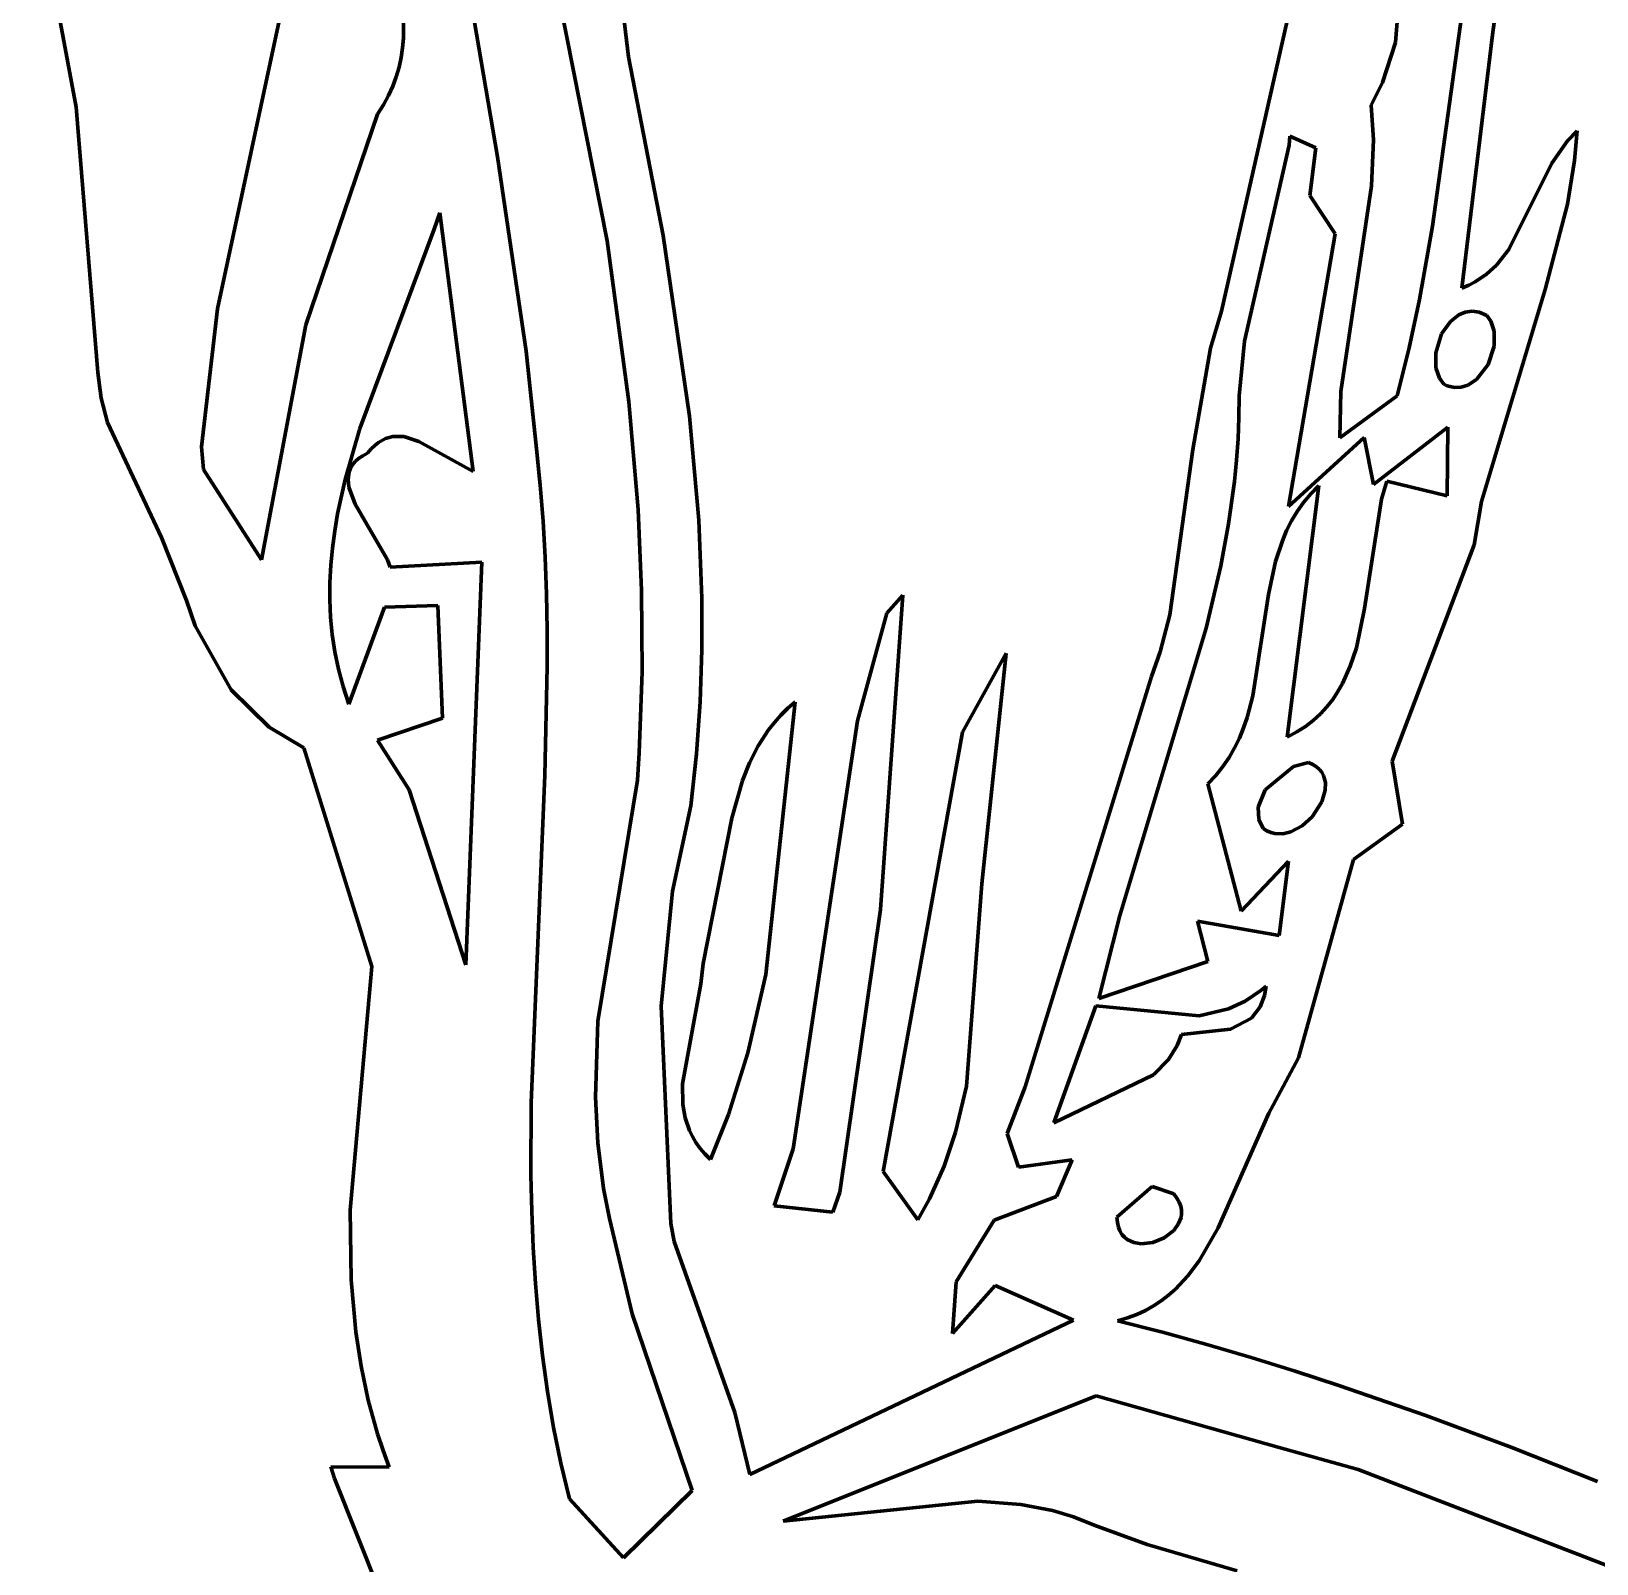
# Model space of a CAD drawing. Header units: millimetres. Extents: x 0 to 14.2, y 0 to 19.5.
# Drawn here: x 11.04 to 11.88, y 13.025 to 13.847 of the extents above; entities that cross this region are included whole.
import ezdxf

# ---------------------------------------------------------------- set-up
doc = ezdxf.new("R2010")
doc.units = ezdxf.units.MM
doc.layers.add('color#010101ff', color=7, linetype='CONTINUOUS', lineweight=100)
doc.layers.add('color#fdfdfdff', color=7, linetype='CONTINUOUS', lineweight=100)

msp = doc.modelspace()

# ---------------------------------------------------------------- linework, layer by layer
at = {"layer": 'color#010101ff'}
for p, q in [((11.24337, 14.05633), (11.29047, 13.77961)), ((11.84295, 13.98934), (11.82385, 13.84511)), ((11.06457, 13.80628), (11.04049, 13.93516)), ((11.7795, 13.93658), (11.77177, 13.84099)), ((11.3497, 13.92689), (11.36063, 13.83328)), ((11.79167, 13.74249), (11.81724, 13.92719)), ((11.6785, 13.69691), (11.72822, 13.9167)), ((11.18128, 13.88935), (11.14034, 13.69814)), ((11.34915, 13.73461), (11.32377, 13.86277)), ((11.23996, 13.84336), (11.24004, 13.85397)), ((11.2395, 13.83811), (11.23996, 13.84336)), ((11.77177, 13.84099), (11.76489, 13.81955)), ((11.82385, 13.84511), (11.80737, 13.70923)), ((11.23762, 13.82772), (11.23873, 13.83289)), ((11.23873, 13.83289), (11.2395, 13.83811)), ((11.36063, 13.83328), (11.37928, 13.73738)), ((11.23428, 13.81751), (11.23614, 13.82259)), ((11.23614, 13.82259), (11.23762, 13.82772)), ((11.232, 13.81248), (11.23428, 13.81751)), ((11.76489, 13.81955), (11.75885, 13.80737)), ((11.07623, 13.66397), (11.06457, 13.80628)), ((11.22609, 13.80258), (11.22928, 13.8075)), ((11.22928, 13.8075), (11.232, 13.81248)), ((11.75885, 13.80737), (11.76002, 13.78872)), ((11.18769, 13.68947), (11.22609, 13.80258)), ((11.71522, 13.79077), (11.71479, 13.78587)), ((11.72904, 13.7845), (11.71522, 13.79077)), ((11.76002, 13.78872), (11.75899, 13.76407)), ((11.85566, 13.77621), (11.86405, 13.78824)), ((11.86405, 13.78824), (11.86921, 13.79354)), ((11.86921, 13.79354), (11.86775, 13.77767)), ((11.29047, 13.77961), (11.30577, 13.67545)), ((11.71479, 13.78587), (11.6908, 13.68085)), ((11.72594, 13.75894), (11.72904, 13.7845)), ((11.83259, 13.73001), (11.85566, 13.77621)), ((11.86775, 13.77767), (11.86395, 13.75425)), ((11.75899, 13.76407), (11.74253, 13.65389)), ((11.73952, 13.73839), (11.72594, 13.75894)), ((11.25947, 13.74954), (11.25652, 13.74083)), ((11.27736, 13.61084), (11.25947, 13.74954)), ((11.86395, 13.75425), (11.85208, 13.70843)), ((11.25652, 13.74083), (11.21666, 13.6339)), ((11.71453, 13.5921), (11.73952, 13.73839)), ((11.78477, 13.7032), (11.79167, 13.74249)), ((11.36087, 13.64831), (11.34915, 13.73461)), ((11.37928, 13.73738), (11.39341, 13.64049)), ((11.82594, 13.72164), (11.83259, 13.73001)), ((11.82064, 13.71677), (11.82594, 13.72164)), ((11.81106, 13.71081), (11.8145, 13.7126)), ((11.8145, 13.7126), (11.82064, 13.71677)), ((11.80737, 13.70923), (11.81106, 13.71081)), ((11.85208, 13.70843), (11.81799, 13.59488)), ((11.14034, 13.69814), (11.13171, 13.6241)), ((11.67257, 13.677), (11.6785, 13.69691)), ((11.7792, 13.6772), (11.78477, 13.7032)), ((11.8092, 13.6963), (11.80578, 13.69488)), ((11.81287, 13.69682), (11.8092, 13.6963)), ((11.81674, 13.69631), (11.81287, 13.69682)), ((11.82078, 13.69465), (11.81674, 13.69631)), ((11.16391, 13.5636), (11.18769, 13.68947)), ((11.80124, 13.69134), (11.79654, 13.68467)), ((11.80578, 13.69488), (11.80124, 13.69134)), ((11.82296, 13.69155), (11.82078, 13.69465)), ((11.82479, 13.68612), (11.82296, 13.69155)), ((11.6908, 13.68085), (11.688, 13.65149)), ((11.79654, 13.68467), (11.79338, 13.67463)), ((11.82478, 13.6781), (11.82479, 13.68612)), ((11.30577, 13.67545), (11.31126, 13.62304)), ((11.6632, 13.62272), (11.67257, 13.677)), ((11.77267, 13.6514), (11.7792, 13.6772)), ((11.79338, 13.67463), (11.79351, 13.66647)), ((11.82147, 13.66821), (11.82478, 13.6781)), ((11.07792, 13.65024), (11.07623, 13.66397)), ((11.79351, 13.66647), (11.79542, 13.66095)), ((11.81527, 13.66025), (11.82147, 13.66821)), ((11.74253, 13.65389), (11.74203, 13.62903)), ((11.79542, 13.66095), (11.79765, 13.65779)), ((11.79765, 13.65779), (11.79958, 13.65691)), ((11.79958, 13.65691), (11.80338, 13.656)), ((11.80338, 13.656), (11.80705, 13.65613)), ((11.80705, 13.65613), (11.81053, 13.65719)), ((11.81053, 13.65719), (11.81527, 13.66025)), ((11.08126, 13.6371), (11.07792, 13.65024)), ((11.36575, 13.59051), (11.36087, 13.64831)), ((11.688, 13.65149), (11.68788, 13.63989)), ((11.74203, 13.62903), (11.77267, 13.6514)), ((11.11029, 13.57553), (11.08126, 13.6371)), ((11.39341, 13.64049), (11.39827, 13.58486)), ((11.68788, 13.63989), (11.68741, 13.62836)), ((11.21666, 13.6339), (11.20873, 13.60657)), ((11.22657, 13.62644), (11.23046, 13.62866)), ((11.23046, 13.62866), (11.23437, 13.62976)), ((11.23437, 13.62976), (11.24027, 13.62967)), ((11.24027, 13.62967), (11.24816, 13.62705)), ((11.75495, 13.62909), (11.71453, 13.5921)), ((11.75998, 13.60397), (11.75495, 13.62909)), ((11.79995, 13.63465), (11.75998, 13.60397)), ((11.7995, 13.59785), (11.79995, 13.63465)), ((11.13171, 13.6241), (11.13281, 13.61206)), ((11.21818, 13.61933), (11.2208, 13.62073)), ((11.2208, 13.62073), (11.22272, 13.62298)), ((11.22272, 13.62298), (11.22464, 13.62488)), ((11.22464, 13.62488), (11.22657, 13.62644)), ((11.24816, 13.62705), (11.27736, 13.61084)), ((11.31126, 13.62304), (11.3133, 13.60364)), ((11.65092, 13.53408), (11.6632, 13.62272)), ((11.68741, 13.62836), (11.6866, 13.6169)), ((11.13281, 13.61206), (11.16391, 13.5636)), ((11.21092, 13.61076), (11.21167, 13.61266)), ((11.21167, 13.61266), (11.21275, 13.61447)), ((11.21275, 13.61447), (11.21417, 13.61619)), ((11.21417, 13.61619), (11.21598, 13.61782)), ((11.21598, 13.61782), (11.21818, 13.61933)), ((11.6866, 13.6169), (11.68547, 13.60549)), ((11.20873, 13.60657), (11.20468, 13.58824)), ((11.21032, 13.60672), (11.21092, 13.61076)), ((11.21077, 13.60243), (11.21032, 13.60672)), ((11.3133, 13.60364), (11.31486, 13.58423)), ((11.68547, 13.60549), (11.68234, 13.58283)), ((11.73078, 13.60339), (11.7138, 13.46852)), ((11.72641, 13.59897), (11.73078, 13.60339)), ((11.76433, 13.59609), (11.76717, 13.60573)), ((11.76717, 13.60573), (11.7995, 13.59785)), ((11.21409, 13.5933), (11.21077, 13.60243)), ((11.72252, 13.59433), (11.72641, 13.59897)), ((11.75529, 13.53738), (11.76433, 13.59609)), ((11.20468, 13.58824), (11.20312, 13.57904)), ((11.23142, 13.56355), (11.21409, 13.5933)), ((11.36765, 13.54705), (11.36575, 13.59051)), ((11.71608, 13.58441), (11.71909, 13.58947)), ((11.71909, 13.58947), (11.72252, 13.59433)), ((11.81799, 13.59488), (11.81392, 13.57151)), ((11.20312, 13.57904), (11.20189, 13.56983)), ((11.31486, 13.58423), (11.31598, 13.56479)), ((11.39827, 13.58486), (11.39992, 13.54306)), ((11.68234, 13.58283), (11.67818, 13.56037)), ((11.71116, 13.57378), (11.71345, 13.57918)), ((11.71345, 13.57918), (11.71608, 13.58441)), ((11.12374, 13.54174), (11.11029, 13.57553)), ((11.20189, 13.56983), (11.20103, 13.56059)), ((11.70749, 13.56256), (11.71116, 13.57378)), ((11.81392, 13.57151), (11.77009, 13.45558)), ((11.23283, 13.55963), (11.23142, 13.56355)), ((11.28201, 13.56229), (11.23283, 13.55963)), ((11.27336, 13.34637), (11.28201, 13.56229)), ((11.31598, 13.56479), (11.31669, 13.54534)), ((11.70368, 13.54494), (11.70749, 13.56256)), ((11.20103, 13.56059), (11.20057, 13.55134)), ((11.67818, 13.56037), (11.67037, 13.52695)), ((11.20057, 13.55134), (11.20053, 13.54208)), ((11.31669, 13.54534), (11.31704, 13.52587)), ((11.36789, 13.50353), (11.36765, 13.54705)), ((11.69535, 13.49054), (11.70368, 13.54494)), ((11.12835, 13.52808), (11.12374, 13.54174)), ((11.20053, 13.54208), (11.20095, 13.5328)), ((11.21077, 13.48619), (11.22987, 13.5382)), ((11.22987, 13.5382), (11.25848, 13.53912)), ((11.25848, 13.53912), (11.261, 13.47855)), ((11.39992, 13.54306), (11.39995, 13.51519)), ((11.50773, 13.54451), (11.49572, 13.37594)), ((11.49915, 13.53502), (11.50773, 13.54451)), ((11.75084, 13.5164), (11.75529, 13.53738)), ((11.14765, 13.49382), (11.12835, 13.52808)), ((11.20095, 13.5328), (11.20184, 13.5235)), ((11.48338, 13.47715), (11.49915, 13.53502)), ((11.64562, 13.51411), (11.65092, 13.53408)), ((11.20184, 13.5235), (11.20324, 13.51419)), ((11.31704, 13.52587), (11.31708, 13.50639)), ((11.67037, 13.52695), (11.62402, 13.37278)), ((11.20324, 13.51419), (11.20518, 13.50487)), ((11.39995, 13.51519), (11.39903, 13.48731)), ((11.53967, 13.47108), (11.56314, 13.51344)), ((11.56314, 13.51344), (11.55009, 13.38983)), ((11.6411, 13.50099), (11.64562, 13.51411)), ((11.7476, 13.50652), (11.75084, 13.5164)), ((11.20518, 13.50487), (11.20768, 13.49553)), ((11.31708, 13.50639), (11.31572, 13.44791)), ((11.36634, 13.45996), (11.36789, 13.50353)), ((11.74343, 13.49724), (11.7476, 13.50652)), ((11.20768, 13.49553), (11.21077, 13.48619)), ((11.5733, 13.28085), (11.6411, 13.50099)), ((11.74094, 13.49285), (11.74343, 13.49724)), ((11.16792, 13.47386), (11.14765, 13.49382)), ((11.39903, 13.48731), (11.39709, 13.45945)), ((11.45005, 13.48743), (11.43432, 13.34118)), ((11.44601, 13.4839), (11.45005, 13.48743)), ((11.69228, 13.479), (11.69535, 13.49054)), ((11.73504, 13.48469), (11.73815, 13.48866)), ((11.73815, 13.48866), (11.74094, 13.49285)), ((11.261, 13.47855), (11.22603, 13.46684)), ((11.43885, 13.47632), (11.44228, 13.4802)), ((11.44228, 13.4802), (11.44601, 13.4839)), ((11.69036, 13.47341), (11.69228, 13.479)), ((11.72775, 13.47743), (11.73158, 13.48094)), ((11.73158, 13.48094), (11.73504, 13.48469)), ((11.18664, 13.46278), (11.16792, 13.47386)), ((11.43018, 13.46374), (11.4357, 13.47228)), ((11.4357, 13.47228), (11.43885, 13.47632)), ((11.44885, 13.24759), (11.48338, 13.47715)), ((11.49714, 13.23546), (11.53967, 13.47108)), ((11.68814, 13.46796), (11.69036, 13.47341)), ((11.7138, 13.46852), (11.71888, 13.47121)), ((11.71888, 13.47121), (11.72352, 13.47418)), ((11.72352, 13.47418), (11.72775, 13.47743)), ((11.22311, 13.34545), (11.18664, 13.46278)), ((11.22603, 13.46684), (11.24302, 13.44016)), ((11.42558, 13.45466), (11.43018, 13.46374)), ((11.68264, 13.45755), (11.68558, 13.46267)), ((11.68558, 13.46267), (11.68814, 13.46796)), ((11.3654, 13.44543), (11.36634, 13.45996)), ((11.39709, 13.45945), (11.39406, 13.43161)), ((11.42178, 13.44512), (11.42558, 13.45466)), ((11.6755, 13.44789), (11.6793, 13.45262)), ((11.6793, 13.45262), (11.68264, 13.45755)), ((11.71709, 13.45266), (11.7019, 13.44024)), ((11.72512, 13.45478), (11.71709, 13.45266)), ((11.72744, 13.45378), (11.72512, 13.45478)), ((11.72939, 13.45257), (11.72744, 13.45378)), ((11.731, 13.45117), (11.72939, 13.45257)), ((11.77009, 13.45558), (11.77553, 13.42183)), ((11.31572, 13.44791), (11.30841, 13.27249)), ((11.34421, 13.3161), (11.3654, 13.44543)), ((11.41605, 13.425), (11.42178, 13.44512)), ((11.67123, 13.44339), (11.6755, 13.44789)), ((11.73227, 13.4496), (11.731, 13.45117)), ((11.73322, 13.44789), (11.73227, 13.4496)), ((11.73423, 13.44413), (11.73322, 13.44789)), ((11.73415, 13.44006), (11.73423, 13.44413)), ((11.24302, 13.44016), (11.27336, 13.34637)), ((11.68912, 13.37515), (11.67123, 13.44339)), ((11.7019, 13.44024), (11.69816, 13.43087)), ((11.73227, 13.43372), (11.73415, 13.44006)), ((11.39406, 13.43161), (11.3843, 13.38592)), ((11.69816, 13.43087), (11.69862, 13.42434)), ((11.72711, 13.42576), (11.73227, 13.43372)), ((11.40059, 13.347), (11.41605, 13.425)), ((11.69862, 13.42434), (11.70089, 13.41952)), ((11.70089, 13.41952), (11.70293, 13.41825)), ((11.71572, 13.41765), (11.7218, 13.4209)), ((11.7218, 13.4209), (11.72711, 13.42576)), ((11.77553, 13.42183), (11.74937, 13.40284)), ((11.70293, 13.41825), (11.70501, 13.41734)), ((11.70501, 13.41734), (11.70714, 13.41679)), ((11.70714, 13.41679), (11.71145, 13.41665)), ((11.71145, 13.41665), (11.71572, 13.41765)), ((11.71446, 13.402), (11.68912, 13.37515)), ((11.70949, 13.36207), (11.71446, 13.402)), ((11.74937, 13.40284), (11.71984, 13.29653)), ((11.3843, 13.38592), (11.3782, 13.32409)), ((11.55009, 13.38983), (11.54181, 13.28133)), ((11.49572, 13.37594), (11.47386, 13.22446)), ((11.62402, 13.37278), (11.61282, 13.32831)), ((11.67127, 13.34813), (11.66564, 13.36985)), ((11.66564, 13.36985), (11.70949, 13.36207)), ((11.21141, 13.21476), (11.22311, 13.34545)), ((11.39941, 13.33619), (11.40059, 13.347)), ((11.61282, 13.32831), (11.67127, 13.34813)), ((11.38955, 13.28253), (11.39941, 13.33619)), ((11.43432, 13.34118), (11.42459, 13.29909)), ((11.70242, 13.33483), (11.69971, 13.33253)), ((11.70156, 13.32989), (11.70242, 13.33483)), ((11.69123, 13.3268), (11.68231, 13.32273)), ((11.69971, 13.33253), (11.69123, 13.3268)), ((11.69929, 13.32379), (11.70156, 13.32989)), ((11.3782, 13.32409), (11.38332, 13.20757)), ((11.61119, 13.32439), (11.58868, 13.2616)), ((11.66666, 13.31905), (11.61119, 13.32439)), ((11.68231, 13.32273), (11.66666, 13.31905)), ((11.69468, 13.3178), (11.69929, 13.32379)), ((11.34289, 13.27531), (11.34421, 13.3161)), ((11.65713, 13.30895), (11.68332, 13.31191)), ((11.68332, 13.31191), (11.69468, 13.3178)), ((11.65009, 13.29562), (11.65477, 13.30317)), ((11.65477, 13.30317), (11.65713, 13.30895)), ((11.42459, 13.29909), (11.41417, 13.26616)), ((11.64205, 13.28732), (11.65009, 13.29562)), ((11.71984, 13.29653), (11.70621, 13.27102)), ((11.58868, 13.2616), (11.64205, 13.28732)), ((11.38979, 13.27144), (11.38955, 13.28253)), ((11.54181, 13.28133), (11.53595, 13.25655)), ((11.56372, 13.25598), (11.5733, 13.28085)), ((11.30841, 13.27249), (11.30833, 13.23363)), ((11.34414, 13.25086), (11.34289, 13.27531)), ((11.39102, 13.26432), (11.38979, 13.27144)), ((11.70621, 13.27102), (11.70389, 13.26677)), ((11.3933, 13.2575), (11.39102, 13.26432)), ((11.41417, 13.26616), (11.40456, 13.24204)), ((11.70389, 13.26677), (11.6767, 13.20523)), ((11.34723, 13.22648), (11.34414, 13.25086)), ((11.39488, 13.25421), (11.3933, 13.2575)), ((11.39677, 13.25102), (11.39488, 13.25421)), ((11.399, 13.24792), (11.39677, 13.25102)), ((11.53595, 13.25655), (11.52985, 13.23845)), ((11.56974, 13.23776), (11.56372, 13.25598)), ((11.40159, 13.24492), (11.399, 13.24792)), ((11.40456, 13.24204), (11.40159, 13.24492)), ((11.43866, 13.21711), (11.44885, 13.24759)), ((11.51573, 13.20953), (11.49714, 13.23546)), ((11.52985, 13.23845), (11.52202, 13.22089)), ((11.5985, 13.24171), (11.56974, 13.23776)), ((11.59006, 13.22205), (11.5985, 13.24171)), ((11.30833, 13.23363), (11.30875, 13.21422)), ((11.35041, 13.21027), (11.34723, 13.22648)), ((11.6413, 13.22751), (11.62252, 13.21097)), ((11.65296, 13.22348), (11.6413, 13.22751)), ((11.47386, 13.22446), (11.47018, 13.21364)), ((11.52202, 13.22089), (11.51573, 13.20953)), ((11.55671, 13.20935), (11.59006, 13.22205)), ((11.65463, 13.22129), (11.65296, 13.22348)), ((11.65586, 13.21912), (11.65463, 13.22129)), ((11.65667, 13.21698), (11.65586, 13.21912)), ((11.21201, 13.17734), (11.21141, 13.21476)), ((11.30875, 13.21422), (11.30954, 13.19483)), ((11.36262, 13.15914), (11.35041, 13.21027)), ((11.47018, 13.21364), (11.43866, 13.21711)), ((11.53636, 13.17629), (11.55671, 13.20935)), ((11.62252, 13.21097), (11.62275, 13.20819)), ((11.65539, 13.2072), (11.65685, 13.21088)), ((11.65708, 13.21489), (11.65667, 13.21698)), ((11.65685, 13.21088), (11.65713, 13.21285)), ((11.65713, 13.21285), (11.65708, 13.21489)), ((11.38332, 13.20757), (11.38513, 13.19795)), ((11.62275, 13.20819), (11.62328, 13.20573)), ((11.62328, 13.20573), (11.6241, 13.20361)), ((11.6241, 13.20361), (11.62518, 13.20179)), ((11.62518, 13.20179), (11.62649, 13.20027)), ((11.64783, 13.19999), (11.65292, 13.20392)), ((11.65292, 13.20392), (11.65539, 13.2072)), ((11.6767, 13.20523), (11.66651, 13.18754)), ((11.30954, 13.19483), (11.31074, 13.17547)), ((11.38513, 13.19795), (11.41767, 13.10623)), ((11.62649, 13.20027), (11.62799, 13.19904)), ((11.62799, 13.19904), (11.63149, 13.19739)), ((11.63149, 13.19739), (11.63545, 13.19675)), ((11.63545, 13.19675), (11.64176, 13.19749)), ((11.64176, 13.19749), (11.64783, 13.19999)), ((11.66651, 13.18754), (11.66054, 13.17959)), ((11.2145, 13.1495), (11.21201, 13.17734)), ((11.31074, 13.17547), (11.3124, 13.15614)), ((11.53442, 13.14857), (11.53636, 13.17629)), ((11.66054, 13.17959), (11.65384, 13.17241)), ((11.55715, 13.1743), (11.53442, 13.14857)), ((11.59924, 13.15574), (11.55715, 13.1743)), ((11.65017, 13.16916), (11.64627, 13.16616)), ((11.65384, 13.17241), (11.65017, 13.16916)), ((11.39481, 13.06438), (11.36262, 13.15914)), ((11.63307, 13.15881), (11.62812, 13.15698)), ((11.63774, 13.16097), (11.63307, 13.15881)), ((11.64213, 13.16342), (11.63774, 13.16097)), ((11.64627, 13.16616), (11.64213, 13.16342)), ((11.3124, 13.15614), (11.31455, 13.13683)), ((11.42562, 13.07299), (11.59924, 13.15574)), ((11.62812, 13.15698), (11.62287, 13.15548)), ((11.62287, 13.15548), (11.64685, 13.14928)), ((11.21731, 13.1311), (11.2145, 13.1495)), ((11.64685, 13.14928), (11.67069, 13.14269)), ((11.67069, 13.14269), (11.6944, 13.13574)), ((11.31455, 13.13683), (11.31724, 13.11755)), ((11.6944, 13.13574), (11.71799, 13.12845)), ((11.22116, 13.11285), (11.21731, 13.1311)), ((11.71799, 13.12845), (11.74146, 13.12083)), ((11.31724, 13.11755), (11.32051, 13.0983)), ((11.74146, 13.12083), (11.78807, 13.10467)), ((11.22613, 13.09479), (11.22116, 13.11285)), ((11.61128, 13.11526), (11.44361, 13.04798)), ((11.70949, 13.08754), (11.61128, 13.11526)), ((11.41767, 13.10623), (11.42562, 13.07299)), ((11.78807, 13.10467), (11.83428, 13.08743)), ((11.22906, 13.08584), (11.22613, 13.09479)), ((11.32051, 13.0983), (11.3244, 13.07909)), ((11.23232, 13.07694), (11.22906, 13.08584)), ((11.75186, 13.07567), (11.70949, 13.08754)), ((11.83428, 13.08743), (11.88014, 13.06924)), ((11.20306, 13.07092), (11.201, 13.07705)), ((11.201, 13.07705), (11.23232, 13.07694)), ((11.3244, 13.07909), (11.32897, 13.05991)), ((11.9671, 12.99251), (11.75186, 13.07567)), ((11.22729, 13.00993), (11.20306, 13.07092)), ((11.32897, 13.05991), (11.35798, 13.02836)), ((11.35798, 13.02836), (11.39481, 13.06438)), ((11.44361, 13.04798), (11.54793, 13.05868)), ((11.54793, 13.05868), (11.57092, 13.05698)), ((11.57092, 13.05698), (11.58797, 13.05367)), ((11.58797, 13.05367), (11.59922, 13.05031)), ((11.59922, 13.05031), (11.61036, 13.04591)), ((11.61036, 13.04591), (11.63868, 13.03548)), ((11.63868, 13.03548), (11.68695, 13.02145))]:
    msp.add_line(p, q, dxfattribs=at)
at = {"layer": 'color#fdfdfdff'}
for p, q in [((11.29047, 13.77961), (11.24337, 14.05633)), ((11.82385, 13.84511), (11.84295, 13.98934)), ((11.04049, 13.93516), (11.06457, 13.80628)), ((11.77177, 13.84099), (11.7795, 13.93658)), ((11.36063, 13.83328), (11.3497, 13.92689)), ((11.81724, 13.92719), (11.79167, 13.74249)), ((11.72822, 13.9167), (11.6785, 13.69691)), ((11.14034, 13.69814), (11.18128, 13.88935)), ((11.32377, 13.86277), (11.34915, 13.73461)), ((11.24004, 13.85397), (11.23996, 13.84336)), ((11.23996, 13.84336), (11.2395, 13.83811)), ((11.76489, 13.81955), (11.77177, 13.84099)), ((11.80737, 13.70923), (11.82385, 13.84511)), ((11.23873, 13.83289), (11.23762, 13.82772)), ((11.2395, 13.83811), (11.23873, 13.83289)), ((11.37928, 13.73738), (11.36063, 13.83328)), ((11.23614, 13.82259), (11.23428, 13.81751)), ((11.23762, 13.82772), (11.23614, 13.82259)), ((11.23428, 13.81751), (11.232, 13.81248)), ((11.75885, 13.80737), (11.76489, 13.81955)), ((11.06457, 13.80628), (11.07623, 13.66397)), ((11.22928, 13.8075), (11.22609, 13.80258)), ((11.232, 13.81248), (11.22928, 13.8075)), ((11.76002, 13.78872), (11.75885, 13.80737)), ((11.22609, 13.80258), (11.18769, 13.68947)), ((11.71479, 13.78587), (11.71522, 13.79077)), ((11.71522, 13.79077), (11.72904, 13.7845)), ((11.75899, 13.76407), (11.76002, 13.78872)), ((11.86405, 13.78824), (11.85566, 13.77621)), ((11.86921, 13.79354), (11.86405, 13.78824)), ((11.86775, 13.77767), (11.86921, 13.79354)), ((11.30577, 13.67545), (11.29047, 13.77961)), ((11.6908, 13.68085), (11.71479, 13.78587)), ((11.72904, 13.7845), (11.72594, 13.75894)), ((11.85566, 13.77621), (11.83259, 13.73001)), ((11.86395, 13.75425), (11.86775, 13.77767)), ((11.74253, 13.65389), (11.75899, 13.76407)), ((11.72594, 13.75894), (11.73952, 13.73839)), ((11.25652, 13.74083), (11.25947, 13.74954)), ((11.25947, 13.74954), (11.27736, 13.61084)), ((11.85208, 13.70843), (11.86395, 13.75425)), ((11.21666, 13.6339), (11.25652, 13.74083)), ((11.73952, 13.73839), (11.71453, 13.5921)), ((11.79167, 13.74249), (11.78477, 13.7032)), ((11.34915, 13.73461), (11.36087, 13.64831)), ((11.39341, 13.64049), (11.37928, 13.73738)), ((11.83259, 13.73001), (11.82594, 13.72164)), ((11.82594, 13.72164), (11.82064, 13.71677)), ((11.8145, 13.7126), (11.81106, 13.71081)), ((11.82064, 13.71677), (11.8145, 13.7126)), ((11.81106, 13.71081), (11.80737, 13.70923)), ((11.81799, 13.59488), (11.85208, 13.70843)), ((11.13171, 13.6241), (11.14034, 13.69814)), ((11.6785, 13.69691), (11.67257, 13.677)), ((11.78477, 13.7032), (11.7792, 13.6772)), ((11.80578, 13.69488), (11.8092, 13.6963)), ((11.8092, 13.6963), (11.81287, 13.69682)), ((11.81287, 13.69682), (11.81674, 13.69631)), ((11.81674, 13.69631), (11.82078, 13.69465)), ((11.18769, 13.68947), (11.16391, 13.5636)), ((11.79654, 13.68467), (11.80124, 13.69134)), ((11.80124, 13.69134), (11.80578, 13.69488)), ((11.82078, 13.69465), (11.82296, 13.69155)), ((11.82296, 13.69155), (11.82479, 13.68612)), ((11.688, 13.65149), (11.6908, 13.68085)), ((11.79338, 13.67463), (11.79654, 13.68467)), ((11.82479, 13.68612), (11.82478, 13.6781)), ((11.31126, 13.62304), (11.30577, 13.67545)), ((11.67257, 13.677), (11.6632, 13.62272)), ((11.7792, 13.6772), (11.77267, 13.6514)), ((11.79351, 13.66647), (11.79338, 13.67463)), ((11.82478, 13.6781), (11.82147, 13.66821)), ((11.07623, 13.66397), (11.07792, 13.65024)), ((11.79542, 13.66095), (11.79351, 13.66647)), ((11.82147, 13.66821), (11.81527, 13.66025)), ((11.74203, 13.62903), (11.74253, 13.65389)), ((11.79765, 13.65779), (11.79542, 13.66095)), ((11.79958, 13.65691), (11.79765, 13.65779)), ((11.80338, 13.656), (11.79958, 13.65691)), ((11.80705, 13.65613), (11.80338, 13.656)), ((11.81053, 13.65719), (11.80705, 13.65613)), ((11.81527, 13.66025), (11.81053, 13.65719)), ((11.07792, 13.65024), (11.08126, 13.6371)), ((11.36087, 13.64831), (11.36575, 13.59051)), ((11.68788, 13.63989), (11.688, 13.65149)), ((11.77267, 13.6514), (11.74203, 13.62903)), ((11.08126, 13.6371), (11.11029, 13.57553)), ((11.39827, 13.58486), (11.39341, 13.64049)), ((11.68741, 13.62836), (11.68788, 13.63989)), ((11.20873, 13.60657), (11.21666, 13.6339)), ((11.23046, 13.62866), (11.22657, 13.62644)), ((11.23437, 13.62976), (11.23046, 13.62866)), ((11.24027, 13.62967), (11.23437, 13.62976)), ((11.24816, 13.62705), (11.24027, 13.62967)), ((11.71453, 13.5921), (11.75495, 13.62909)), ((11.75495, 13.62909), (11.75998, 13.60397)), ((11.75998, 13.60397), (11.79995, 13.63465)), ((11.79995, 13.63465), (11.7995, 13.59785)), ((11.13281, 13.61206), (11.13171, 13.6241)), ((11.2208, 13.62073), (11.21818, 13.61933)), ((11.22272, 13.62298), (11.2208, 13.62073)), ((11.22464, 13.62488), (11.22272, 13.62298)), ((11.22657, 13.62644), (11.22464, 13.62488)), ((11.27736, 13.61084), (11.24816, 13.62705)), ((11.3133, 13.60364), (11.31126, 13.62304)), ((11.6632, 13.62272), (11.65092, 13.53408)), ((11.6866, 13.6169), (11.68741, 13.62836)), ((11.16391, 13.5636), (11.13281, 13.61206)), ((11.21167, 13.61266), (11.21092, 13.61076)), ((11.21275, 13.61447), (11.21167, 13.61266)), ((11.21417, 13.61619), (11.21275, 13.61447)), ((11.21598, 13.61782), (11.21417, 13.61619)), ((11.21818, 13.61933), (11.21598, 13.61782)), ((11.68547, 13.60549), (11.6866, 13.6169)), ((11.20468, 13.58824), (11.20873, 13.60657)), ((11.21092, 13.61076), (11.21032, 13.60672)), ((11.21032, 13.60672), (11.21077, 13.60243)), ((11.31486, 13.58423), (11.3133, 13.60364)), ((11.68234, 13.58283), (11.68547, 13.60549)), ((11.7138, 13.46852), (11.73078, 13.60339)), ((11.73078, 13.60339), (11.72641, 13.59897)), ((11.76717, 13.60573), (11.76433, 13.59609)), ((11.7995, 13.59785), (11.76717, 13.60573)), ((11.21077, 13.60243), (11.21409, 13.5933)), ((11.72641, 13.59897), (11.72252, 13.59433)), ((11.76433, 13.59609), (11.75529, 13.53738)), ((11.20312, 13.57904), (11.20468, 13.58824)), ((11.21409, 13.5933), (11.23142, 13.56355)), ((11.36575, 13.59051), (11.36765, 13.54705)), ((11.71909, 13.58947), (11.71608, 13.58441)), ((11.72252, 13.59433), (11.71909, 13.58947)), ((11.81392, 13.57151), (11.81799, 13.59488)), ((11.20189, 13.56983), (11.20312, 13.57904)), ((11.31598, 13.56479), (11.31486, 13.58423)), ((11.39992, 13.54306), (11.39827, 13.58486)), ((11.67818, 13.56037), (11.68234, 13.58283)), ((11.71345, 13.57918), (11.71116, 13.57378)), ((11.71608, 13.58441), (11.71345, 13.57918)), ((11.11029, 13.57553), (11.12374, 13.54174)), ((11.20103, 13.56059), (11.20189, 13.56983)), ((11.71116, 13.57378), (11.70749, 13.56256)), ((11.77009, 13.45558), (11.81392, 13.57151)), ((11.23142, 13.56355), (11.23283, 13.55963)), ((11.23283, 13.55963), (11.28201, 13.56229)), ((11.28201, 13.56229), (11.27336, 13.34637)), ((11.31669, 13.54534), (11.31598, 13.56479)), ((11.70749, 13.56256), (11.70368, 13.54494)), ((11.20057, 13.55134), (11.20103, 13.56059)), ((11.67037, 13.52695), (11.67818, 13.56037)), ((11.20053, 13.54208), (11.20057, 13.55134)), ((11.31704, 13.52587), (11.31669, 13.54534)), ((11.36765, 13.54705), (11.36789, 13.50353)), ((11.70368, 13.54494), (11.69535, 13.49054)), ((11.12374, 13.54174), (11.12835, 13.52808)), ((11.20095, 13.5328), (11.20053, 13.54208)), ((11.22987, 13.5382), (11.21077, 13.48619)), ((11.25848, 13.53912), (11.22987, 13.5382)), ((11.261, 13.47855), (11.25848, 13.53912)), ((11.39995, 13.51519), (11.39992, 13.54306)), ((11.49572, 13.37594), (11.50773, 13.54451)), ((11.50773, 13.54451), (11.49915, 13.53502)), ((11.75529, 13.53738), (11.75084, 13.5164)), ((11.12835, 13.52808), (11.14765, 13.49382)), ((11.20184, 13.5235), (11.20095, 13.5328)), ((11.49915, 13.53502), (11.48338, 13.47715)), ((11.65092, 13.53408), (11.64562, 13.51411)), ((11.20324, 13.51419), (11.20184, 13.5235)), ((11.31708, 13.50639), (11.31704, 13.52587)), ((11.62402, 13.37278), (11.67037, 13.52695)), ((11.20518, 13.50487), (11.20324, 13.51419)), ((11.39903, 13.48731), (11.39995, 13.51519)), ((11.56314, 13.51344), (11.53967, 13.47108)), ((11.55009, 13.38983), (11.56314, 13.51344)), ((11.64562, 13.51411), (11.6411, 13.50099)), ((11.75084, 13.5164), (11.7476, 13.50652)), ((11.20768, 13.49553), (11.20518, 13.50487)), ((11.31572, 13.44791), (11.31708, 13.50639)), ((11.36789, 13.50353), (11.36634, 13.45996)), ((11.7476, 13.50652), (11.74343, 13.49724)), ((11.21077, 13.48619), (11.20768, 13.49553)), ((11.6411, 13.50099), (11.5733, 13.28085)), ((11.74343, 13.49724), (11.74094, 13.49285)), ((11.14765, 13.49382), (11.16792, 13.47386)), ((11.39709, 13.45945), (11.39903, 13.48731)), ((11.43432, 13.34118), (11.45005, 13.48743)), ((11.45005, 13.48743), (11.44601, 13.4839)), ((11.69535, 13.49054), (11.69228, 13.479)), ((11.73815, 13.48866), (11.73504, 13.48469)), ((11.74094, 13.49285), (11.73815, 13.48866)), ((11.22603, 13.46684), (11.261, 13.47855)), ((11.44228, 13.4802), (11.43885, 13.47632)), ((11.44601, 13.4839), (11.44228, 13.4802)), ((11.69228, 13.479), (11.69036, 13.47341)), ((11.73158, 13.48094), (11.72775, 13.47743)), ((11.73504, 13.48469), (11.73158, 13.48094)), ((11.16792, 13.47386), (11.18664, 13.46278)), ((11.4357, 13.47228), (11.43018, 13.46374)), ((11.43885, 13.47632), (11.4357, 13.47228)), ((11.48338, 13.47715), (11.44885, 13.24759)), ((11.53967, 13.47108), (11.49714, 13.23546)), ((11.69036, 13.47341), (11.68814, 13.46796)), ((11.71888, 13.47121), (11.7138, 13.46852)), ((11.72352, 13.47418), (11.71888, 13.47121)), ((11.72775, 13.47743), (11.72352, 13.47418)), ((11.18664, 13.46278), (11.22311, 13.34545)), ((11.24302, 13.44016), (11.22603, 13.46684)), ((11.43018, 13.46374), (11.42558, 13.45466)), ((11.68558, 13.46267), (11.68264, 13.45755)), ((11.68814, 13.46796), (11.68558, 13.46267)), ((11.36634, 13.45996), (11.3654, 13.44543)), ((11.39406, 13.43161), (11.39709, 13.45945)), ((11.42558, 13.45466), (11.42178, 13.44512)), ((11.6793, 13.45262), (11.6755, 13.44789)), ((11.68264, 13.45755), (11.6793, 13.45262)), ((11.7019, 13.44024), (11.71709, 13.45266)), ((11.71709, 13.45266), (11.72512, 13.45478)), ((11.72512, 13.45478), (11.72744, 13.45378)), ((11.72744, 13.45378), (11.72939, 13.45257)), ((11.72939, 13.45257), (11.731, 13.45117)), ((11.77553, 13.42183), (11.77009, 13.45558)), ((11.30841, 13.27249), (11.31572, 13.44791)), ((11.3654, 13.44543), (11.34421, 13.3161)), ((11.42178, 13.44512), (11.41605, 13.425)), ((11.6755, 13.44789), (11.67123, 13.44339)), ((11.731, 13.45117), (11.73227, 13.4496)), ((11.73227, 13.4496), (11.73322, 13.44789)), ((11.73322, 13.44789), (11.73423, 13.44413)), ((11.73423, 13.44413), (11.73415, 13.44006)), ((11.27336, 13.34637), (11.24302, 13.44016)), ((11.67123, 13.44339), (11.68912, 13.37515)), ((11.69816, 13.43087), (11.7019, 13.44024)), ((11.73415, 13.44006), (11.73227, 13.43372)), ((11.3843, 13.38592), (11.39406, 13.43161)), ((11.69862, 13.42434), (11.69816, 13.43087)), ((11.73227, 13.43372), (11.72711, 13.42576)), ((11.41605, 13.425), (11.40059, 13.347)), ((11.70089, 13.41952), (11.69862, 13.42434)), ((11.70293, 13.41825), (11.70089, 13.41952)), ((11.7218, 13.4209), (11.71572, 13.41765)), ((11.72711, 13.42576), (11.7218, 13.4209)), ((11.74937, 13.40284), (11.77553, 13.42183)), ((11.70501, 13.41734), (11.70293, 13.41825)), ((11.70714, 13.41679), (11.70501, 13.41734)), ((11.71145, 13.41665), (11.70714, 13.41679)), ((11.71572, 13.41765), (11.71145, 13.41665)), ((11.68912, 13.37515), (11.71446, 13.402)), ((11.71446, 13.402), (11.70949, 13.36207)), ((11.71984, 13.29653), (11.74937, 13.40284)), ((11.3782, 13.32409), (11.3843, 13.38592)), ((11.54181, 13.28133), (11.55009, 13.38983)), ((11.47386, 13.22446), (11.49572, 13.37594)), ((11.61282, 13.32831), (11.62402, 13.37278)), ((11.70949, 13.36207), (11.66564, 13.36985)), ((11.66564, 13.36985), (11.67127, 13.34813)), ((11.22311, 13.34545), (11.21141, 13.21476)), ((11.40059, 13.347), (11.39941, 13.33619)), ((11.67127, 13.34813), (11.61282, 13.32831)), ((11.39941, 13.33619), (11.38955, 13.28253)), ((11.42459, 13.29909), (11.43432, 13.34118)), ((11.69971, 13.33253), (11.70242, 13.33483)), ((11.70242, 13.33483), (11.70156, 13.32989)), ((11.68231, 13.32273), (11.69123, 13.3268)), ((11.69123, 13.3268), (11.69971, 13.33253)), ((11.70156, 13.32989), (11.69929, 13.32379)), ((11.38332, 13.20757), (11.3782, 13.32409)), ((11.58868, 13.2616), (11.61119, 13.32439)), ((11.61119, 13.32439), (11.66666, 13.31905)), ((11.66666, 13.31905), (11.68231, 13.32273)), ((11.69929, 13.32379), (11.69468, 13.3178)), ((11.34421, 13.3161), (11.34289, 13.27531)), ((11.68332, 13.31191), (11.65713, 13.30895)), ((11.69468, 13.3178), (11.68332, 13.31191)), ((11.65477, 13.30317), (11.65009, 13.29562)), ((11.65713, 13.30895), (11.65477, 13.30317)), ((11.41417, 13.26616), (11.42459, 13.29909)), ((11.65009, 13.29562), (11.64205, 13.28732)), ((11.70621, 13.27102), (11.71984, 13.29653)), ((11.64205, 13.28732), (11.58868, 13.2616)), ((11.38955, 13.28253), (11.38979, 13.27144)), ((11.53595, 13.25655), (11.54181, 13.28133)), ((11.5733, 13.28085), (11.56372, 13.25598)), ((11.30833, 13.23363), (11.30841, 13.27249)), ((11.34289, 13.27531), (11.34414, 13.25086)), ((11.38979, 13.27144), (11.39102, 13.26432)), ((11.70389, 13.26677), (11.70621, 13.27102)), ((11.39102, 13.26432), (11.3933, 13.2575)), ((11.40456, 13.24204), (11.41417, 13.26616)), ((11.6767, 13.20523), (11.70389, 13.26677)), ((11.34414, 13.25086), (11.34723, 13.22648)), ((11.3933, 13.2575), (11.39488, 13.25421)), ((11.39488, 13.25421), (11.39677, 13.25102)), ((11.39677, 13.25102), (11.399, 13.24792)), ((11.52985, 13.23845), (11.53595, 13.25655)), ((11.56372, 13.25598), (11.56974, 13.23776)), ((11.399, 13.24792), (11.40159, 13.24492)), ((11.40159, 13.24492), (11.40456, 13.24204)), ((11.44885, 13.24759), (11.43866, 13.21711)), ((11.49714, 13.23546), (11.51573, 13.20953)), ((11.52202, 13.22089), (11.52985, 13.23845)), ((11.56974, 13.23776), (11.5985, 13.24171)), ((11.5985, 13.24171), (11.59006, 13.22205)), ((11.30875, 13.21422), (11.30833, 13.23363)), ((11.34723, 13.22648), (11.35041, 13.21027)), ((11.62252, 13.21097), (11.6413, 13.22751)), ((11.6413, 13.22751), (11.65296, 13.22348)), ((11.47018, 13.21364), (11.47386, 13.22446)), ((11.51573, 13.20953), (11.52202, 13.22089)), ((11.59006, 13.22205), (11.55671, 13.20935)), ((11.65296, 13.22348), (11.65463, 13.22129)), ((11.65463, 13.22129), (11.65586, 13.21912)), ((11.65586, 13.21912), (11.65667, 13.21698)), ((11.21141, 13.21476), (11.21201, 13.17734)), ((11.30954, 13.19483), (11.30875, 13.21422)), ((11.35041, 13.21027), (11.36262, 13.15914)), ((11.43866, 13.21711), (11.47018, 13.21364)), ((11.55671, 13.20935), (11.53636, 13.17629)), ((11.62275, 13.20819), (11.62252, 13.21097)), ((11.65685, 13.21088), (11.65539, 13.2072)), ((11.65667, 13.21698), (11.65708, 13.21489)), ((11.65713, 13.21285), (11.65685, 13.21088)), ((11.65708, 13.21489), (11.65713, 13.21285)), ((11.38513, 13.19795), (11.38332, 13.20757)), ((11.62328, 13.20573), (11.62275, 13.20819)), ((11.6241, 13.20361), (11.62328, 13.20573)), ((11.62518, 13.20179), (11.6241, 13.20361)), ((11.62649, 13.20027), (11.62518, 13.20179)), ((11.65292, 13.20392), (11.64783, 13.19999)), ((11.65539, 13.2072), (11.65292, 13.20392)), ((11.66651, 13.18754), (11.6767, 13.20523)), ((11.31074, 13.17547), (11.30954, 13.19483)), ((11.41767, 13.10623), (11.38513, 13.19795)), ((11.62799, 13.19904), (11.62649, 13.20027)), ((11.63149, 13.19739), (11.62799, 13.19904)), ((11.63545, 13.19675), (11.63149, 13.19739)), ((11.64176, 13.19749), (11.63545, 13.19675)), ((11.64783, 13.19999), (11.64176, 13.19749)), ((11.66054, 13.17959), (11.66651, 13.18754)), ((11.21201, 13.17734), (11.2145, 13.1495)), ((11.3124, 13.15614), (11.31074, 13.17547)), ((11.53636, 13.17629), (11.53442, 13.14857)), ((11.65384, 13.17241), (11.66054, 13.17959)), ((11.53442, 13.14857), (11.55715, 13.1743)), ((11.55715, 13.1743), (11.59924, 13.15574)), ((11.64627, 13.16616), (11.65017, 13.16916)), ((11.65017, 13.16916), (11.65384, 13.17241)), ((11.36262, 13.15914), (11.39481, 13.06438)), ((11.62812, 13.15698), (11.63307, 13.15881)), ((11.63307, 13.15881), (11.63774, 13.16097)), ((11.63774, 13.16097), (11.64213, 13.16342)), ((11.64213, 13.16342), (11.64627, 13.16616)), ((11.31455, 13.13683), (11.3124, 13.15614)), ((11.59924, 13.15574), (11.42562, 13.07299)), ((11.62287, 13.15548), (11.62812, 13.15698)), ((11.64685, 13.14928), (11.62287, 13.15548)), ((11.2145, 13.1495), (11.21731, 13.1311)), ((11.67069, 13.14269), (11.64685, 13.14928)), ((11.6944, 13.13574), (11.67069, 13.14269)), ((11.31724, 13.11755), (11.31455, 13.13683)), ((11.71799, 13.12845), (11.6944, 13.13574)), ((11.21731, 13.1311), (11.22116, 13.11285)), ((11.74146, 13.12083), (11.71799, 13.12845)), ((11.32051, 13.0983), (11.31724, 13.11755)), ((11.78807, 13.10467), (11.74146, 13.12083)), ((11.22116, 13.11285), (11.22613, 13.09479)), ((11.44361, 13.04798), (11.61128, 13.11526)), ((11.61128, 13.11526), (11.70949, 13.08754)), ((11.42562, 13.07299), (11.41767, 13.10623)), ((11.83428, 13.08743), (11.78807, 13.10467)), ((11.22613, 13.09479), (11.22906, 13.08584)), ((11.3244, 13.07909), (11.32051, 13.0983)), ((11.22906, 13.08584), (11.23232, 13.07694)), ((11.70949, 13.08754), (11.75186, 13.07567)), ((11.88014, 13.06924), (11.83428, 13.08743)), ((11.23232, 13.07694), (11.201, 13.07705)), ((11.201, 13.07705), (11.20306, 13.07092)), ((11.32897, 13.05991), (11.3244, 13.07909)), ((11.75186, 13.07567), (11.9671, 12.99251)), ((11.20306, 13.07092), (11.22729, 13.00993)), ((11.35798, 13.02836), (11.32897, 13.05991)), ((11.39481, 13.06438), (11.35798, 13.02836)), ((11.54793, 13.05868), (11.44361, 13.04798)), ((11.57092, 13.05698), (11.54793, 13.05868)), ((11.58797, 13.05367), (11.57092, 13.05698)), ((11.59922, 13.05031), (11.58797, 13.05367)), ((11.61036, 13.04591), (11.59922, 13.05031)), ((11.63868, 13.03548), (11.61036, 13.04591)), ((11.68695, 13.02145), (11.63868, 13.03548))]:
    msp.add_line(p, q, dxfattribs=at)

doc.saveas('drawing.dxf')
